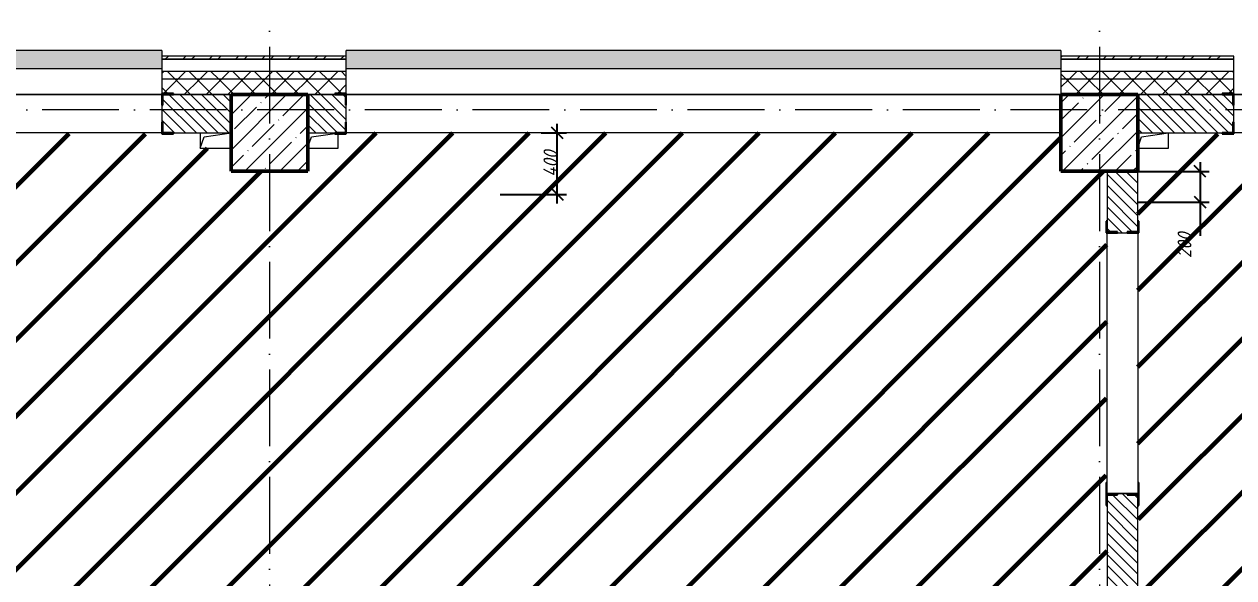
# Model space of a CAD drawing. Header units: millimetres. Extents: x -606178 to 312196, y -19338 to 632709.
# Drawn here: x -188747 to -180876, y 534329 to 537933 of the extents above; entities that cross this region are included whole.
import ezdxf

# ---------------------------------------------------------------- set-up
doc = ezdxf.new("R2010")
doc.units = ezdxf.units.MM
doc.linetypes.add('50_200_ШТРИХ_1Т_ш5_п1_п1_', pattern=[700, 500, -100, 0, -100])
for name, color, linetype, lineweight in [('6.4.3) Окр пт с инж. ПТ2.3', 150, 'Continuous', 60), ('A-____-____-DIMS', 7, 'Continuous', 9), ('A-GENM-____-MCUT', 7, 'Continuous', 25), ('A-GENM-____-OTLN', 7, 'Continuous', 9), ('A-GENM-____-OTLN-1', 7, 'Continuous', 25), ('A-GLAZ-____-OTLN', 7, 'Continuous', 9), ('A-WALL-____-MCUT', 7, 'Continuous', 13), ('A-WALL-____-MCUT-1', 7, 'Continuous', 9), ('A-WALL-____-OTLN', 7, 'Continuous', 9), ('A-WALL-____-PATT-1', 7, 'Continuous', 9), ('A-WALL-FNSH-MCUT-1', 7, 'Continuous', 9), ('I-WALL-____-OTLN', 7, 'Continuous', 9), ('S-COLS-____-MCUT', 7, 'Continuous', 50), ('S-COLS-____-OTLN', 7, 'Continuous', 9), ('S-GRID-____-OTLN-1', 7, '50_200_ШТРИХ_1Т_ш5_п1_п1_', 9)]:
    doc.layers.add(name, color=color, linetype=linetype, lineweight=lineweight)
doc.layers.add('A-GLAZ-____-OTLN-1', color=7, linetype='Continuous', lineweight=9, true_color=0xc0c0c0)
doc.styles.add('ISOCPEUR_I_7', font='isocpeui.ttf', dxfattribs={"width": 0.9, "height": 90})
doc.dimstyles.new('ISO-1_8_0_9К_СРЕДНИЙ_Кладочные_1', dxfattribs={"dimscale": 304.8, "dimtxt": 89.638306, "dimasz": 0.246063, "dimexe": 0.19685, "dimexo": 0, "dimgap": 0, "dimtad": 1, "dimdec": 3, "dimrnd": 0.001, "dimdsep": 46, "dimtxsty": 'ISOCPEUR_I_7', "dimblk1": 'OBLIQUE', "dimblk2": 'OBLIQUE', "dimsah": 1, "dimcen": 0.09, "dimdle": 0.19685, "dimazin": 0, "dimtfac": 1, "dimtdec": 4, "dimtix": 1, "dimtmove": 0, "dimatfit": 3, "dimfxl": 1, "dimtvp": 1, "dimtolj": 1, "dimtzin": 0, "dimarcsym": 2})
doc.dimstyles.new('ISO-1_8_0_9К_СРЕДНИЙ_Кладочные_2', dxfattribs={"dimscale": 304.8, "dimtxt": 89.638306, "dimasz": 0.246063, "dimexe": 0.19685, "dimexo": 0, "dimgap": 0, "dimtad": 1, "dimdec": 3, "dimrnd": 0.001, "dimdsep": 46, "dimtxsty": 'ISOCPEUR_I_7', "dimblk1": 'OBLIQUE', "dimblk2": 'OBLIQUE', "dimsah": 1, "dimcen": 0.09, "dimdle": 0.19685, "dimazin": 0, "dimtfac": 1, "dimtdec": 4, "dimtix": 1, "dimtmove": 1, "dimatfit": 3, "dimfxl": 1, "dimtvp": 1, "dimtolj": 1, "dimtzin": 0, "dimarcsym": 2})
pattern_1 = [(45, (-264901.3, 451794.26), (-70.71068, 70.71068), []), (135, (-264901.3, 451794.26), (-70.71068, -70.71068), [])]
pattern_2 = [(135, (-264901.3, 451794.26), (-35.35534, -35.35534), [])]

# ---------------------------------------------------------------- blocks, each defined once
blk = doc.blocks.new('BSC_Колонна _Прямоугольная - 500х500-V40-АР1_План отверстий 2 этажа в осях 1-64_Ю-ЯЯ')
at = {"layer": 'S-COLS-____-OTLN'}
h = blk.add_hatch(dxfattribs=at)
h.set_pattern_fill('FP_50', color=256, style=0, pattern_type=2)
h.set_pattern_definition([(45, (-83150, -85431.04), (-114.04925, 114.04925), []), (45, (-83035.95, -85431.04), (-114.04925, 114.04925), [201.613, -40.323, 3.353, -36.97])])
h.paths.add_polyline_path([(-250, -250), (250, -250), (250, 250), (-250, 250)], flags=0)
at = {"layer": 'S-COLS-____-MCUT'}
for p, q in [((250, 250), (-250, 250)), ((-250, 250), (-250, -250)), ((250, -250), (250, 250)), ((-250, -250), (250, -250))]:
    blk.add_line(p, q, dxfattribs=at)
blk = doc.blocks.new('BSC_Колонна _Прямоугольная - 500х500-V42-АР1_План отверстий 2 этажа в осях 1-64_Ю-ЯЯ')
at = {"layer": 'S-COLS-____-OTLN'}
h = blk.add_hatch(dxfattribs=at)
h.set_pattern_fill('FP_52', color=256, style=0, pattern_type=2)
h.set_pattern_definition([(45, (-77750, -85431.04), (-114.04925, 114.04925), []), (45, (-77635.95, -85431.04), (-114.04925, 114.04925), [201.613, -40.323, 3.353, -36.97])])
h.paths.add_polyline_path([(-250, -250), (250, -250), (250, 250), (-250, 250)], flags=0)
at = {"layer": 'S-COLS-____-MCUT'}
for p, q in [((250, 250), (-250, 250)), ((-250, 250), (-250, -250)), ((250, -250), (250, 250)), ((-250, -250), (250, -250))]:
    blk.add_line(p, q, dxfattribs=at)
blk = doc.blocks.new('Фахверк_СКБ_Уголок - 250_2700-27497298-АР1_План отверстий 2 этажа в осях 1-64_Ю-ЯЯ')
at = {"layer": 'A-GENM-____-MCUT'}
for p, q in [((200, 181), (125, 181)), ((125, 181), (125, 106)), ((131, 106), (131, 175)), ((131, 175), (200, 175)), ((200, 175), (200, 181)), ((125, 106), (131, 106)), ((131, -6), (125, -6)), ((125, -6), (125, -81)), ((131, -75), (131, -6)), ((200, -75), (131, -75)), ((200, -81), (200, -75)), ((125, -81), (200, -81))]:
    blk.add_line(p, q, dxfattribs=at)
blk = doc.blocks.new('Фахверк_СКБ_Уголок - 200_3960-28268576-АР1_План отверстий 2 этажа в осях 1-64_Ю-ЯЯ')
at = {"layer": 'A-GENM-____-MCUT'}
for p, q in [((200, 156), (125, 156)), ((125, 156), (125, 81)), ((125, 81), (131, 81)), ((131, 81), (131, 150)), ((131, 150), (200, 150)), ((200, 150), (200, 156)), ((131, 19), (125, 19)), ((125, 19), (125, -56)), ((131, -50), (131, 19)), ((125, -56), (200, -56)), ((200, -50), (131, -50)), ((200, -56), (200, -50))]:
    blk.add_line(p, q, dxfattribs=at)
blk = doc.blocks.new('154_Стойка_СКБ_Уголок - СМ-2480_200-28346303-АР1_План отверстий 2 этажа в осях 1-64_Ю-ЯЯ')
at = {"layer": 'A-GENM-____-MCUT'}
for p, q in [((125, 156), (125, 81)), ((200, 156), (125, 156)), ((125, 81), (131, 81)), ((131, 81), (131, 150)), ((131, 150), (200, 150)), ((200, 150), (200, 156)), ((131, 19), (125, 19)), ((125, 19), (125, -56)), ((131, -50), (131, 19)), ((125, -56), (200, -56)), ((200, -50), (131, -50)), ((200, -56), (200, -50))]:
    blk.add_line(p, q, dxfattribs=at)
blk = doc.blocks.new('Стойка_Влож_Полоса боковая - Полоса-V150-АР1_План отверстий 2 этажа в осях 1-64_Ю-ЯЯ')
at = {"layer": 'A-GENM-____-OTLN'}
for p, q in [((-5, 60), (0, 60)), ((-5, -60), (-5, 60)), ((0, 31), (0, -31)), ((0, -60), (-5, -60))]:
    blk.add_line(p, q, dxfattribs=at)
blk = doc.blocks.new('Стойка_Влож_Уголок_Опорный - Уголок-28213941-АР1_План отверстий 2 этажа в осях 1-64_Ю-ЯЯ')
at = {"layer": 'A-GENM-____-OTLN'}
for p, q in [((-212, -6), (-212, 0)), ((0, 0), (0, -6)), ((-212, -75), (-212, -6)), ((-212, -6), (-206, -6)), ((-212, -75), (-206, -75)), ((-6, -6), (0, -6)), ((-6, -75), (0, -75)), ((0, -6), (0, -75))]:
    blk.add_line(p, q, dxfattribs=at)
blk = doc.blocks.new('AR_Отверстие прямоугольное _в плите_ - AR_Отверстие прямоугольное _в плите_-30510712-АР1_План отверстий 2 этажа в осях 1-64_Ю-ЯЯ')
at = {"layer": 'A-GENM-____-OTLN'}
for p, q in [((-100, 50), (-100, -50)), ((-100, -50), (-75, 25)), ((-75, 25), (100, 50)), ((-100, -50), (100, -50))]:
    blk.add_line(p, q, dxfattribs=at)
blk = doc.blocks.new('AR_Отверстие прямоугольное _в плите_ - AR_Отверстие прямоугольное _в плите_-V164-АР1_План отверстий 2 этажа в осях 1-64_Ю-ЯЯ')
at = {"layer": 'A-GENM-____-OTLN'}
for p, q in [((-100, -50), (-75, 25)), ((-75, 25), (100, 50)), ((100, -50), (100, 50)), ((-100, -50), (100, -50))]:
    blk.add_line(p, q, dxfattribs=at)
blk = doc.blocks.new('AR_Отверстие прямоугольное _в плите_ - AR_Отверстие прямоугольное _в плите_-V170-АР1_План отверстий 2 этажа в осях 1-64_Ю-ЯЯ')
at = {"layer": 'A-GENM-____-OTLN'}
for p, q in [((-97.8, -43.3), (-75, 25)), ((-75, 25), (77.2, 46.7)), ((100, -50), (100, 44)), ((-97.8, -50), (100, -50))]:
    blk.add_line(p, q, dxfattribs=at)
blk = doc.blocks.new('Отлив_СКБ - Отлив витража_120_НВФ-31885689-АР1_План отверстий 2 этажа в осях 1-64_Ю-ЯЯ')
at = {"layer": 'A-GLAZ-____-OTLN-1'}
for points in [[(1800, 2), (1800, 120), (0, 120), (0, 2), (737.3, 2)], [(1800, 0), (1800, 2), (0, 2), (0, 0), (737.3, 0)]]:
    blk.add_hatch(color=256, dxfattribs=at).paths.add_polyline_path(points, flags=0)
at = {"layer": 'A-GLAZ-____-OTLN'}
for p, q in [((0, 83), (0, 120)), ((1800, 120), (0, 120)), ((1800, 120), (1800, 83)), ((0, 2), (1800, 2)), ((1800, 0), (0, 0))]:
    blk.add_line(p, q, dxfattribs=at)
blk = doc.blocks.new('Отлив_СКБ - Отлив витража_120_НВФ-31885286-АР1_План отверстий 2 этажа в осях 1-64_Ю-ЯЯ')
at = {"layer": 'A-GLAZ-____-OTLN-1'}
for points in [[(4650, 2), (4650, 120), (0, 120), (0, 2), (3039.8, 2)], [(4650, 0), (4650, 2), (0, 2), (0, 0), (3039.8, 0)]]:
    blk.add_hatch(color=256, dxfattribs=at).paths.add_polyline_path(points, flags=0)
at = {"layer": 'A-GLAZ-____-OTLN'}
for p, q in [((0, 83), (0, 120)), ((4650, 120), (0, 120)), ((4650, 120), (4650, 83)), ((0, 2), (4650, 2)), ((4650, 0), (0, 0))]:
    blk.add_line(p, q, dxfattribs=at)
blk = doc.blocks.new('_Oblique')
at = {"color": 0, "linetype": 'ByBlock', "lineweight": -2}
blk.add_line((-0.5, -0.5), (0.5, 0.5), dxfattribs=at)
blk = doc.blocks.new('*D4988')
at = {"layer": 'A-____-____-DIMS', "color": 0, "lineweight": -2, "transparency": 16777216}
for p, q in [((-185278.4, 536765.3), (-185278.4, 537285.3)), ((-185384.5, 537225.3), (-185218.4, 537225.3)), ((-185651.3, 536825.3), (-185218.4, 536825.3))]:
    blk.add_line(p, q, dxfattribs=at)
at = {"layer": 'Defpoints', "color": 0, "transparency": 16777216}
for p in [(-185384.5, 537225.3), (-185278.4, 537225.3), (-185651.3, 536825.3)]:
    blk.add_point(p, dxfattribs=at)
at = {"layer": 'A-____-____-DIMS', "color": 0, "lineweight": -2, "transparency": 16777216, "xscale": 75, "yscale": 75, "zscale": 75}
for p, rotation in [((-185278.4, 537225.3), 90), ((-185278.4, 536825.3), 270)]:
    blk.add_blockref('_Oblique', p, dxfattribs=dict(at, rotation=rotation))
at = {"layer": 'A-____-____-DIMS', "color": 0, "transparency": 16777216, "insert": (-185323.4, 537025.3), "char_height": 90, "width": 426.127, "attachment_point": 5, "rotation": 90, "style": 'ISOCPEUR_I_7'}
blk.add_mtext('\\A1;400', dxfattribs=at)
blk = doc.blocks.new('*D4967')
at = {"layer": 'A-____-____-DIMS', "color": 0, "lineweight": -2, "transparency": 16777216}
for p, q in [((-181501.3, 536975), (-181036, 536975)), ((-181096, 537035), (-181096, 536775)), ((-181501.3, 536775), (-181036, 536775)), ((-181096, 536775), (-181096, 536555.6))]:
    blk.add_line(p, q, dxfattribs=at)
at = {"layer": 'Defpoints', "color": 0, "transparency": 16777216}
for p in [(-181501.3, 536975), (-181501.3, 536775), (-181096, 536775)]:
    blk.add_point(p, dxfattribs=at)
at = {"layer": 'A-____-____-DIMS', "color": 0, "lineweight": -2, "transparency": 16777216, "xscale": 75, "yscale": 75, "zscale": 75}
for p, rotation in [((-181096, 536975), 90), ((-181096, 536775), 270)]:
    blk.add_blockref('_Oblique', p, dxfattribs=dict(at, rotation=rotation))
at = {"layer": 'A-____-____-DIMS', "color": 0, "transparency": 16777216, "insert": (-181242, 536410.8), "char_height": 90, "width": 409.578, "attachment_point": 1, "rotation": 90, "line_spacing_factor": 1.149209, "style": 'ISOCPEUR_I_7'}
blk.add_mtext('\\A1;200', dxfattribs=at)

msp = doc.modelspace()

# ---------------------------------------------------------------- hatches: boundary and pattern name
at = {"layer": '6.4.3) Окр пт с инж. ПТ2.3'}
h = msp.add_hatch(dxfattribs=at)
h.set_pattern_fill('ANSI31', color=256, scale=111)
h.paths.add_polyline_path([(-182101.3011, 529475.3011), (-182101.3011, 529975.3011), (-182101.3011, 531475.3011), (-181601.3011, 531475.3011), (-181601.3011, 533475.3011), (-182101.3011, 533475.3011), (-182101.3011, 533975.3011), (-181701.3011, 533975.3011), (-181701.3011, 534800.3011), (-181707.3011, 534800.3011), (-181707.3011, 534875.3011), (-181707.3011, 534881.3011), (-181707.3011, 534950.3011), (-181701.3011, 536575.3011), (-181707.3011, 536575.3011), (-181707.3011, 536650.3011), (-181701.3011, 536975.3011), (-182001.3011, 536975.3011), (-182001.3011, 537225.3011), (-186651.3011, 537225.3011), (-186651.3011, 537219.3011), (-186703.5382, 537219.3011), (-186703.5382, 537125.3011), (-186901.3011, 537125.3011), (-186901.3011, 536975.3011), (-187401.3011, 536975.3011), (-187401.3011, 537125.3011), (-187601.3011, 537125.3011), (-187601.3011, 537225.3011), (-187776.3011, 537225.3011), (-187776.3011, 537219.3011), (-187851.3011, 537219.3011), (-189651.3011, 537225.3011), (-189651.3011, 536975.3011), (-189951.3011, 536975.3011), (-189951.3011, 535675.3011), (-189151.3011, 535675.3011), (-189151.3011, 535575.3011), (-189151.3011, 535525.3011), (-189151.3011, 534175.3011), (-189151.3011, 534125.3011), (-189151.3011, 534025.3011), (-189451.3011, 534025.3011), (-189451.3011, 532175.3011), (-189951.3011, 532175.3011), (-189951.3011, 527625.3011), (-189651.3011, 527625.3011), (-189201.3011, 527625.3011), (-189201.3011, 525725.3011), (-189951.3011, 525725.3011), (-189951.3011, 522175.3011), (-189651.3011, 522175.3011), (-189651.3011, 521675.3011), (-189951.3011, 521675.3011), (-189951.3011, 519475.3011), (-189651.3011, 519475.3011), (-189651.3011, 519175.3011), (-187401.3011, 519175.3011), (-187401.3011, 520575.3011), (-187401.3011, 521075.3011), (-187401.3011, 521675.3011), (-187401.3011, 522175.3011), (-187401.3011, 522675.3011), (-187401.3011, 524225.3011), (-184001.3011, 524225.3011), (-183951.3011, 524225.3011), (-183321.3011, 524225.3011), (-181971.3011, 524225.3011), (-181501.3011, 524225.3011), (-181501.3011, 526775.3011), (-182101.3011, 526775.3011), (-182101.3011, 527125.3011), (-182101.3011, 527625.3011)])
h.paths.add_polyline_path([(-186701.3011, 528425.3011), (-186701.3011, 527625.3011), (-186701.3011, 527125.3011), (-187401.3011, 527125.3011), (-187401.3011, 527625.3011), (-187401.3011, 528425.3011)], flags=16)
h.paths.add_polyline_path([(-186701.3011, 529475.3011), (-187401.3011, 529475.3011), (-187401.3011, 529975.3011), (-187401.3011, 530375.3011), (-186701.3011, 530375.3011), (-186701.3011, 529975.3011)], flags=16)
h.paths.add_polyline_path([(-186801.3011, 528324.9536), (-186801.3011, 527625.3011), (-187301.3011, 527625.3011), (-187301.3011, 528325.3011), (-186800.2586, 528325.3011)], flags=0)
h.paths.add_polyline_path([(-187301.3011, 529975.3011), (-187301.3011, 530275.3011), (-186799.332, 530275.3011), (-186801.3011, 530274.9536), (-186801.3011, 529975.3011)], flags=0)
h.paths.add_polyline_path([(-186701.3011, 533475.3011), (-187401.3011, 533475.3011), (-187401.3011, 533975.3011), (-186701.3011, 533975.3011)], flags=16)
h = msp.add_hatch(dxfattribs=at)
h.set_pattern_fill('ANSI31', color=256, scale=111)
h.paths.add_polyline_path([(-175801.3011, 536975.3011), (-176151.3011, 536975.3011), (-176151.3011, 537225.3011), (-177951.3011, 537225.3011), (-177951.3011, 537219.3011), (-178026.3011, 537219.3011), (-178401.3011, 537221.6088), (-178401.3011, 537125.3011), (-178601.3011, 537125.3011), (-178601.3011, 537225.3011), (-179001.3011, 537225.3011), (-179001.3011, 537219.3011), (-179076.3011, 537219.3011), (-180876.3011, 537225.3011), (-180876.3011, 537219.3011), (-180951.3011, 537219.3011), (-181301.3011, 537223.1193), (-181301.3011, 537125.3011), (-181501.3011, 537125.3011), (-181501.3011, 536975.3011), (-181501.3011, 536650.3011), (-181495.3011, 536650.3011), (-181495.3011, 536575.3011), (-181501.3011, 536575.3011), (-181501.3011, 534950.3011), (-181495.3011, 534950.3011), (-181495.3011, 534881.3011), (-181495.3011, 534875.3011), (-181495.3011, 534800.3011), (-181499.4829, 534225.3011), (-181101.3011, 534225.3011), (-181101.3011, 533825.3011), (-176351.3011, 533825.3011), (-176351.3011, 533975.3011), (-176351.3011, 534375.3011), (-175801.3011, 534375.3011)])
at = {"layer": 'A-WALL-____-PATT-1'}
h = msp.add_hatch(dxfattribs=at)
h.set_pattern_fill('FP_3', color=256, style=0, pattern_type=2)
h.set_pattern_definition([(45, (-264901.3, 451794.26), (-85.53659, 85.53659), []), (45, (-264844.28, 451794.26), (-85.53659, 85.53659), [])])
h.paths.add_polyline_path([(-178308.9495, 537705.3011), (-177951.3011, 537705.3011), (-177951.3011, 537725.3011), (-179076.3011, 537725.3011), (-179076.3011, 537705.3011)], flags=0)
h.paths.add_polyline_path([(-175891.3011, 537705.3011), (-175891.3011, 537725.3011), (-176151.3011, 537725.3011), (-176151.3011, 537705.3011)], flags=0)
h.paths.add_polyline_path([(-180876.3011, 537705.3011), (-180876.3011, 537725.3011), (-182001.3011, 537725.3011), (-182001.3011, 537705.3011), (-180960.2005, 537705.3011)], flags=0)
h.paths.add_polyline_path([(-186651.3011, 537705.3011), (-186651.3011, 537725.3011), (-187851.3011, 537725.3011), (-187851.3011, 537705.3011), (-187146.4528, 537705.3011)], flags=0)
h.paths.add_polyline_path([(-190166.3011, 537705.3011), (-189651.3011, 537705.3011), (-189651.3011, 537725.3011), (-190166.3011, 537725.3011)], flags=0)
h = msp.add_hatch(dxfattribs=at)
h.set_pattern_fill('FP_1', color=256, style=0, pattern_type=2)
h.set_pattern_definition(pattern_1)
h.paths.add_polyline_path([(-163551.3011, 537575.3011), (-163501.3011, 537575.3011), (-163501.3011, 537625.3011), (-170401.3011, 537625.3011), (-170401.3011, 537575.3011), (-165936.4448, 537575.3011)], flags=0)
h.paths.add_polyline_path([(-175657.6985, 537575.3011), (-174951.3011, 537575.3011), (-174951.3011, 537625.3011), (-176151.3011, 537625.3011), (-176151.3011, 537575.3011)], flags=0)
h.paths.add_polyline_path([(-173151.3011, 537575.3011), (-171401.3011, 537575.3011), (-171401.3011, 537625.3011), (-173151.3011, 537625.3011)], flags=0)
h.paths.add_polyline_path([(-177951.3011, 537575.3011), (-177951.3011, 537625.3011), (-179076.3011, 537625.3011), (-179076.3011, 537575.3011), (-178308.9495, 537575.3011)], flags=0)
h.paths.add_polyline_path([(-180876.3011, 537575.3011), (-180876.3011, 537625.3011), (-182001.3011, 537625.3011), (-182001.3011, 537575.3011), (-180960.2005, 537575.3011)], flags=0)
h.paths.add_polyline_path([(-187851.3011, 537575.3011), (-186651.3011, 537575.3011), (-186651.3011, 537625.3011), (-187851.3011, 537625.3011)], flags=0)
h.paths.add_polyline_path([(-189651.3011, 537575.3011), (-189651.3011, 537625.3011), (-193201.3011, 537625.3011), (-193201.3011, 537575.3011), (-190681.4541, 537575.3011)], flags=0)
h.paths.add_polyline_path([(-195001.3011, 537575.3011), (-195001.3011, 537625.3011), (-196201.3011, 537625.3011), (-196201.3011, 537575.3011)], flags=0)
h.paths.add_polyline_path([(-198001.3011, 537575.3011), (-198001.3011, 537625.3011), (-199201.3011, 537625.3011), (-199201.3011, 537575.3011)], flags=0)
h.paths.add_polyline_path([(-201001.3011, 537575.3011), (-201001.3011, 537625.3011), (-202251.3011, 537625.3011), (-202251.3011, 537575.3011), (-201286.4581, 537575.3011)], flags=0)
h.paths.add_polyline_path([(-204821.4595, 537575.3011), (-204051.3011, 537575.3011), (-204051.3011, 537625.3011), (-205251.3011, 537625.3011), (-205251.3011, 537575.3011)], flags=0)
h.paths.add_polyline_path([(-207051.3011, 537575.3011), (-207051.3011, 537625.3011), (-208251.3011, 537625.3011), (-208251.3011, 537575.3011), (-207472.7105, 537575.3011)], flags=0)
h.paths.add_polyline_path([(-210051.3011, 537575.3011), (-210051.3011, 537625.3011), (-211251.3011, 537625.3011), (-211251.3011, 537575.3011)], flags=0)
h.paths.add_polyline_path([(-213658.9628, 537575.3011), (-213051.3011, 537575.3011), (-213051.3011, 537625.3011), (-214701.3011, 537625.3011), (-214701.3011, 537575.3011), (-214542.7132, 537575.3011)], flags=0)
h = msp.add_hatch(dxfattribs=at)
h.set_pattern_fill('FP_1', color=256, style=0, pattern_type=2)
h.set_pattern_definition(pattern_1)
h.paths.add_polyline_path([(-163651.3011, 537475.3011), (-163551.3011, 537475.3011), (-163551.3011, 537575.3011), (-170401.3011, 537575.3011), (-170401.3011, 537475.3011), (-165936.4448, 537475.3011)], flags=0)
h.paths.add_polyline_path([(-171901.3011, 537475.3011), (-171401.3011, 537475.3011), (-171401.3011, 537575.3011), (-173151.3011, 537575.3011), (-173151.3011, 537481.3011), (-173076.3011, 537481.3011), (-173076.3011, 537475.3011), (-173006.4475, 537475.3011)], flags=0)
h.paths.add_polyline_path([(-175657.6985, 537475.3011), (-175026.3011, 537475.3011), (-175026.3011, 537481.3011), (-174951.3011, 537481.3011), (-174951.3011, 537575.3011), (-176151.3011, 537575.3011), (-176151.3011, 537475.3011)], flags=0)
h.paths.add_polyline_path([(-178308.9495, 537475.3011), (-178026.3011, 537475.3011), (-178026.3011, 537481.3011), (-177951.3011, 537481.3011), (-177951.3011, 537575.3011), (-179076.3011, 537575.3011), (-179076.3011, 537481.3011), (-179001.3011, 537481.3011), (-179001.3011, 537475.3011)], flags=0)
h.paths.add_polyline_path([(-180960.2005, 537475.3011), (-180951.3011, 537475.3011), (-180951.3011, 537481.3011), (-180876.3011, 537481.3011), (-180876.3011, 537575.3011), (-182001.3011, 537575.3011), (-182001.3011, 537475.3011), (-181501.3011, 537475.3011)], flags=0)
h.paths.add_polyline_path([(-187401.3011, 537475.3011), (-186726.3011, 537475.3011), (-186726.3011, 537481.3011), (-186651.3011, 537481.3011), (-186651.3011, 537575.3011), (-187851.3011, 537575.3011), (-187851.3011, 537481.3011), (-187776.3011, 537481.3011), (-187776.3011, 537475.3011)], flags=0)
h.paths.add_polyline_path([(-189651.3011, 537475.3011), (-189651.3011, 537575.3011), (-193201.3011, 537575.3011), (-193201.3011, 537481.3011), (-193126.3011, 537481.3011), (-193126.3011, 537475.3011), (-190151.3011, 537475.3011)], flags=0)
h.paths.add_polyline_path([(-196201.3011, 537475.3011), (-195076.3011, 537475.3011), (-195076.3011, 537481.3011), (-195001.3011, 537481.3011), (-195001.3011, 537575.3011), (-196201.3011, 537575.3011)], flags=0)
h.paths.add_polyline_path([(-199126.3011, 537475.3011), (-198076.3011, 537475.3011), (-198076.3011, 537481.3011), (-198001.3011, 537481.3011), (-198001.3011, 537575.3011), (-199201.3011, 537575.3011), (-199201.3011, 537481.3011), (-199126.3011, 537481.3011)], flags=0)
h.paths.add_polyline_path([(-201076.3011, 537475.3011), (-201076.3011, 537481.3011), (-201001.3011, 537481.3011), (-201001.3011, 537575.3011), (-202251.3011, 537575.3011), (-202251.3011, 537481.3011), (-202176.3011, 537481.3011), (-202176.3011, 537475.3011), (-201286.4581, 537475.3011)], flags=0)
h.paths.add_polyline_path([(-204126.3011, 537475.3011), (-204126.3011, 537481.3011), (-204051.3011, 537481.3011), (-204051.3011, 537575.3011), (-205251.3011, 537575.3011), (-205251.3011, 537481.3011), (-205176.3011, 537481.3011), (-205176.3011, 537475.3011), (-204821.4595, 537475.3011)], flags=0)
h.paths.add_polyline_path([(-207126.3011, 537475.3011), (-207126.3011, 537481.3011), (-207051.3011, 537481.3011), (-207051.3011, 537575.3011), (-208251.3011, 537575.3011), (-208251.3011, 537481.3011), (-208176.3011, 537481.3011), (-208176.3011, 537475.3011), (-207472.7105, 537475.3011)], flags=0)
h.paths.add_polyline_path([(-211176.3011, 537475.3011), (-210126.3011, 537475.3011), (-210126.3011, 537481.3011), (-210051.3011, 537481.3011), (-210051.3011, 537575.3011), (-211251.3011, 537575.3011), (-211251.3011, 537481.3011), (-211176.3011, 537481.3011)], flags=0)
h.paths.add_polyline_path([(-213126.3011, 537475.3011), (-213126.3011, 537481.3011), (-213051.3011, 537481.3011), (-213051.3011, 537575.3011), (-214701.3011, 537575.3011), (-214701.3011, 537475.3011), (-213658.9628, 537475.3011)], flags=0)
h = msp.add_hatch(dxfattribs=at)
h.set_pattern_fill('FP_6', color=256, style=0, pattern_type=2)
h.set_pattern_definition(pattern_2)
h.paths.add_polyline_path([(-187776.3011, 537225.3011), (-187401.3011, 537225.3011), (-187401.3011, 537475.3011), (-187845.3011, 537475.3011), (-187845.3011, 537406.3011), (-187851.3011, 537406.3011), (-187851.3011, 537294.3011), (-187845.3011, 537294.3011), (-187845.3011, 537225.3011)], flags=0)
h = msp.add_hatch(dxfattribs=at)
h.set_pattern_fill('FP_6', color=256, style=0, pattern_type=2)
h.set_pattern_definition(pattern_2)
h.paths.add_polyline_path([(-186901.3011, 537225.3011), (-186657.3011, 537225.3011), (-186657.3011, 537294.3011), (-186651.3011, 537294.3011), (-186651.3011, 537406.3011), (-186657.3011, 537406.3011), (-186657.3011, 537475.3011), (-186901.3011, 537475.3011), (-186901.3011, 537294.3011)], flags=0)
h = msp.add_hatch(dxfattribs=at)
h.set_pattern_fill('FP_6', color=256, style=0, pattern_type=2)
h.set_pattern_definition(pattern_2)
h.paths.add_polyline_path([(-178026.3011, 537225.3011), (-177957.3011, 537225.3011), (-177957.3011, 537294.3011), (-177951.3011, 537294.3011), (-177951.3011, 537406.3011), (-177957.3011, 537406.3011), (-177957.3011, 537475.3011), (-179070.3011, 537475.3011), (-179070.3011, 537406.3011), (-179076.3011, 537406.3011), (-179076.3011, 537294.3011), (-179070.3011, 537294.3011), (-179070.3011, 537225.3011), (-178308.9495, 537225.3011)], flags=0)
h.paths.add_polyline_path([(-180951.3011, 537225.3011), (-180882.3011, 537225.3011), (-180882.3011, 537294.3011), (-180876.3011, 537294.3011), (-180876.3011, 537406.3011), (-180882.3011, 537406.3011), (-180882.3011, 537475.3011), (-181501.3011, 537475.3011), (-181501.3011, 537225.3011), (-180960.2005, 537225.3011)], flags=0)
h = msp.add_hatch(dxfattribs=at)
h.set_pattern_fill('FP_6', color=256, style=0, pattern_type=2)
h.set_pattern_definition(pattern_2)
h.paths.add_polyline_path([(-181701.3011, 533975.3011), (-181501.3011, 533975.3011), (-181501.3011, 534869.3011), (-181570.3011, 534869.3011), (-181570.3011, 534875.3011), (-181632.3011, 534875.3011), (-181632.3011, 534869.3011), (-181701.3011, 534869.3011), (-181701.3011, 534669.3011)], flags=0)
h.paths.add_polyline_path([(-181632.3011, 536575.3011), (-181570.3011, 536575.3011), (-181570.3011, 536581.3011), (-181501.3011, 536581.3011), (-181501.3011, 536975.3011), (-181701.3011, 536975.3011), (-181701.3011, 536581.3011), (-181632.3011, 536581.3011)], flags=0)

# ---------------------------------------------------------------- linework, layer by layer
at = {"layer": 'A-WALL-____-MCUT'}
for p, q in [((-187851.3011, 537705.3011), (-187851.3011, 537481.3011)), ((-186651.3011, 537705.3011), (-187851.3011, 537705.3011)), ((-187851.3011, 537705.3011), (-186651.3011, 537705.3011)), ((-186651.3011, 537481.3011), (-186651.3011, 537705.3011)), ((-182001.3011, 537705.3011), (-182001.3011, 537475.3011)), ((-180876.3011, 537705.3011), (-182001.3011, 537705.3011)), ((-182001.3011, 537705.3011), (-180876.3011, 537705.3011)), ((-180876.3011, 537481.3011), (-180876.3011, 537705.3011)), ((-187851.3011, 537406.3011), (-187851.3011, 537294.3011)), ((-186651.3011, 537294.3011), (-186651.3011, 537406.3011)), ((-180876.3011, 537294.3011), (-180876.3011, 537406.3011)), ((-187776.3011, 537225.3011), (-187401.3011, 537225.3011)), ((-186901.3011, 537225.3011), (-186726.3011, 537225.3011)), ((-181501.3011, 537225.3011), (-180951.3011, 537225.3011)), ((-181701.3011, 536975.3011), (-181701.3011, 536650.3011)), ((-181501.3011, 536650.3011), (-181501.3011, 536975.3011)), ((-181632.3011, 536575.3011), (-181570.3011, 536575.3011)), ((-181701.3011, 534800.3011), (-181701.3011, 533975.3011)), ((-181501.3011, 533975.3011), (-181501.3011, 534800.3011))]:
    msp.add_line(p, q, dxfattribs=at)
at = {"layer": 'A-WALL-____-MCUT-1'}
for p, q in [((-186651.3011, 537625.3011), (-187851.3011, 537625.3011)), ((-180876.3011, 537625.3011), (-182001.3011, 537625.3011)), ((-186651.3011, 537575.3011), (-187851.3011, 537575.3011)), ((-180876.3011, 537575.3011), (-182001.3011, 537575.3011)), ((-187776.3011, 537475.3011), (-187401.3011, 537475.3011)), ((-187401.3011, 537475.3011), (-187776.3011, 537475.3011)), ((-186901.3011, 537475.3011), (-186726.3011, 537475.3011)), ((-186726.3011, 537475.3011), (-186901.3011, 537475.3011)), ((-181501.3011, 537475.3011), (-180951.3011, 537475.3011)), ((-180951.3011, 537475.3011), (-181501.3011, 537475.3011))]:
    msp.add_line(p, q, dxfattribs=at)
at = {"layer": 'A-WALL-____-OTLN'}
for p, q in [((-187851.3011, 537475.3011), (-189651.3011, 537475.3011)), ((-189651.3011, 537475.3011), (-187851.3011, 537475.3011)), ((-182001.3011, 537475.3011), (-186651.3011, 537475.3011)), ((-186651.3011, 537475.3011), (-182001.3011, 537475.3011)), ((-179076.3011, 537475.3011), (-180876.3011, 537475.3011)), ((-180876.3011, 537475.3011), (-179076.3011, 537475.3011)), ((-187851.3011, 537225.3011), (-189651.3011, 537225.3011)), ((-182001.3011, 537225.3011), (-186651.3011, 537225.3011)), ((-179076.3011, 537225.3011), (-180876.3011, 537225.3011))]:
    msp.add_line(p, q, dxfattribs=at)
at = {"layer": 'A-WALL-FNSH-MCUT-1'}
for p, q in [((-186651.3011, 537725.3011), (-187851.3011, 537725.3011)), ((-187851.3011, 537725.3011), (-187851.3011, 537705.3011)), ((-186651.3011, 537705.3011), (-186651.3011, 537725.3011)), ((-180876.3011, 537725.3011), (-182001.3011, 537725.3011)), ((-182001.3011, 537725.3011), (-182001.3011, 537705.3011)), ((-180876.3011, 537705.3011), (-180876.3011, 537725.3011))]:
    msp.add_line(p, q, dxfattribs=at)
at = {"layer": 'I-WALL-____-OTLN'}
for p, q in [((-181701.3011, 534875.3011), (-181701.3011, 536575.3011)), ((-181501.3011, 536575.3011), (-181501.3011, 534875.3011))]:
    msp.add_line(p, q, dxfattribs=at)
at = {"layer": 'S-GRID-____-OTLN-1'}
for p, q in [((-187151.3011, 542687.1106), (-187151.3011, 491375.8881)), ((-181751.3011, 542687.1106), (-181751.3011, 491375.8881)), ((-160826.8945, 537375.3011), (-269570.0713, 537375.3011))]:
    msp.add_line(p, q, dxfattribs=at)

# ---------------------------------------------------------------- block references
at = {"layer": 'A-GENM-____-OTLN'}
for name, p in [('AR_Отверстие прямоугольное _в плите_ - AR_Отверстие прямоугольное _в плите_-30510712-АР1_План отверстий 2 этажа в осях 1-64_Ю-ЯЯ', (-187501.3011, 537175.3011)), ('AR_Отверстие прямоугольное _в плите_ - AR_Отверстие прямоугольное _в плите_-V170-АР1_План отверстий 2 этажа в осях 1-64_Ю-ЯЯ', (-186803.5382, 537175.3011)), ('AR_Отверстие прямоугольное _в плите_ - AR_Отверстие прямоугольное _в плите_-V164-АР1_План отверстий 2 этажа в осях 1-64_Ю-ЯЯ', (-181401.3011, 537175.3011))]:
    msp.add_blockref(name, p, dxfattribs=at)
for name, p, rotation in [('Стойка_Влож_Уголок_Опорный - Уголок-28213941-АР1_План отверстий 2 этажа в осях 1-64_Ю-ЯЯ', (-181707.3011, 534875.3011), 180), ('Стойка_Влож_Полоса боковая - Полоса-V150-АР1_План отверстий 2 этажа в осях 1-64_Ю-ЯЯ', (-181601.3011, 534875.3011), 269.9999999999999)]:
    msp.add_blockref(name, p, dxfattribs=dict(at, rotation=rotation))
at = {"layer": 'A-GENM-____-OTLN-1'}
msp.add_blockref('Фахверк_СКБ_Уголок - 250_2700-27497298-АР1_План отверстий 2 этажа в осях 1-64_Ю-ЯЯ', (-187976.3011, 537300.3011), dxfattribs=at)
for name, p, rotation in [('Фахверк_СКБ_Уголок - 250_2700-27497298-АР1_План отверстий 2 этажа в осях 1-64_Ю-ЯЯ', (-186526.3011, 537400.3011), 180), ('Фахверк_СКБ_Уголок - 250_2700-27497298-АР1_План отверстий 2 этажа в осях 1-64_Ю-ЯЯ', (-180751.3011, 537400.3011), 180), ('Фахверк_СКБ_Уголок - 200_3960-28268576-АР1_План отверстий 2 этажа в осях 1-64_Ю-ЯЯ', (-181551.3011, 536450.3011), 89.99999999999993), ('154_Стойка_СКБ_Уголок - СМ-2480_200-28346303-АР1_План отверстий 2 этажа в осях 1-64_Ю-ЯЯ', (-181651.3011, 535000.3011), 269.9999999999999)]:
    msp.add_blockref(name, p, dxfattribs=dict(at, rotation=rotation))
at = {"layer": 'A-GLAZ-____-OTLN'}
for name, p in [('Отлив_СКБ - Отлив витража_120_НВФ-31885689-АР1_План отверстий 2 этажа в осях 1-64_Ю-ЯЯ', (-189651.3011, 537642.3011)), ('Отлив_СКБ - Отлив витража_120_НВФ-31885286-АР1_План отверстий 2 этажа в осях 1-64_Ю-ЯЯ', (-186651.3011, 537642.3011))]:
    msp.add_blockref(name, p, dxfattribs=at)
at = {"layer": 'S-COLS-____-OTLN'}
for name, p in [('BSC_Колонна _Прямоугольная - 500х500-V42-АР1_План отверстий 2 этажа в осях 1-64_Ю-ЯЯ', (-187151.3011, 537225.3011)), ('BSC_Колонна _Прямоугольная - 500х500-V40-АР1_План отверстий 2 этажа в осях 1-64_Ю-ЯЯ', (-181751.3011, 537225.3011))]:
    msp.add_blockref(name, p, dxfattribs=at)

# ---------------------------------------------------------------- dimensions: what is measured, and where the dimension line sits
at = {"layer": 'A-____-____-DIMS'}
dim = msp.add_linear_dim(base=(-185278.4146, 537225.3011), p1=(-185651.3011, 536825.3011), p2=(-185384.4806, 537225.3011), angle=90, dimstyle='ISO-1_8_0_9К_СРЕДНИЙ_Кладочные_2', override={"dimpost": '<>', "dimfxl": 480.825498}, dxfattribs=at)
dim.commit()
dim.dimension.update_dxf_attribs({"geometry": '*D4988', "text_midpoint": (-185323.4146, 537025.3011)})
dim = msp.add_linear_dim(base=(-181095.9676, 536774.9536), p1=(-181501.3011, 536974.9536), p2=(-181501.3011, 536774.9536), angle=90, dimstyle='ISO-1_8_0_9К_СРЕДНИЙ_Кладочные_1', override={"dimpost": '<>', "dimfxl": 200}, dxfattribs=at)
dim.commit()
dim.dimension.update_dxf_attribs({"geometry": '*D4967', "text_midpoint": (-181181.9994, 536555.5653), "dimtype": 160, "text_rotation": 90})

doc.saveas('drawing.dxf')
